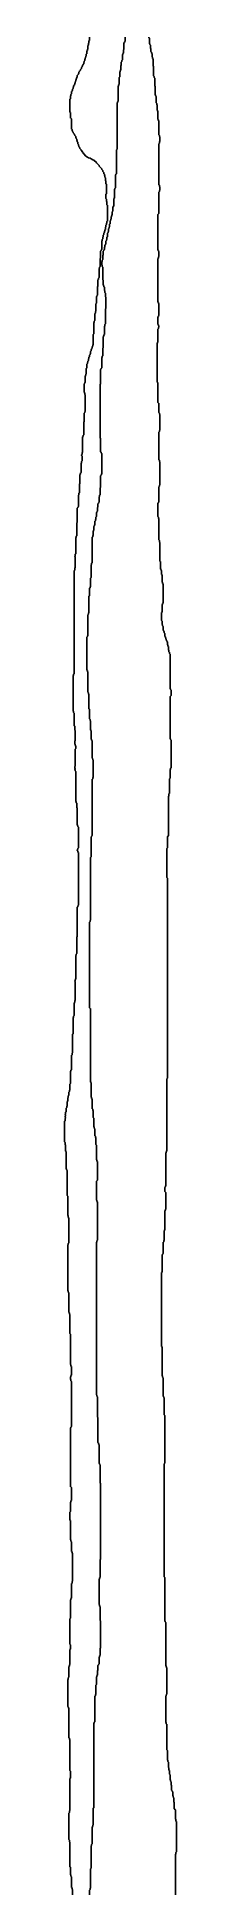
# Model space of a CAD drawing. Header units: metres. Extents: x -101 to 110, y 1 to 3500.
import ezdxf

# ---------------------------------------------------------------- set-up
doc = ezdxf.new("R2010")
doc.units = ezdxf.units.M
for name, color, linetype in [('Curve_Exist', 63, 'Continuous'), ('CuttingCurve_A', 10, 'Continuous'), ('CuttingCurve_B', 30, 'Continuous')]:
    doc.layers.add(name, color=color, linetype=linetype)

msp = doc.modelspace()

# ---------------------------------------------------------------- linework, layer by layer
at = {"layer": 'Curve_Exist'}
for points in [[(-54, 3499.8), (-54, 3493.8), (-55, 3492.8), (-55, 3488.8), (-56, 3487.8), (-56, 3484.8), (-57, 3483.8), (-57, 3477.8), (-58, 3476.8), (-58, 3474.8), (-59, 3473.8), (-59, 3468.8), (-60, 3467.8), (-60, 3464.8), (-61, 3463.8), (-61, 3461.8), (-62, 3460.8), (-62, 3458.8), (-63, 3457.8), (-63, 3455.8), (-64, 3454.8), (-64, 3452.8), (-65, 3451.8), (-65, 3449.8), (-66, 3448.8), (-66, 3447.8), (-67, 3446.8), (-67, 3445.8), (-68, 3444.8), (-68, 3443.8), (-69, 3442.8), (-69, 3440.8), (-71, 3438.8), (-71, 3437.8), (-73, 3435.8), (-73, 3434.8), (-74, 3433.8), (-74, 3431.8), (-75, 3430.8), (-75, 3429.8), (-77, 3427.8), (-77, 3424.8), (-78, 3423.8), (-78, 3422.8), (-79, 3421.8), (-79, 3419.8), (-80, 3418.8), (-80, 3416.8), (-81, 3415.8), (-81, 3413.8), (-82, 3412.8), (-82, 3410.8), (-83, 3409.8), (-83, 3408.8), (-84, 3407.8), (-84, 3405.8), (-85, 3404.8), (-85, 3402.8), (-86, 3401.8), (-86, 3399.8), (-87, 3398.8), (-87, 3397.8), (-88, 3396.8), (-88, 3392.8), (-89, 3391.8), (-89, 3389.8), (-90, 3388.8), (-90, 3383.8), (-91, 3382.8), (-91, 3358.8), (-90, 3357.8), (-90, 3347.8), (-88, 3345.8), (-88, 3326.8), (-87, 3325.8), (-87, 3323.8), (-86, 3322.8), (-86, 3321.8), (-85, 3320.8), (-85, 3319.8), (-83, 3317.8), (-83, 3316.8), (-82, 3315.8), (-82, 3314.8), (-80, 3312.8), (-80, 3310.8), (-79, 3309.8), (-79, 3308.8), (-78, 3307.8), (-78, 3305.8), (-77, 3304.8), (-77, 3302.8), (-76, 3301.8), (-76, 3298.8), (-75, 3297.8), (-75, 3295.8), (-74, 3294.8), (-74, 3293.8), (-73, 3292.8), (-73, 3291.8), (-72, 3290.8), (-72, 3289.8), (-70, 3287.8), (-70, 3286.8), (-67, 3283.8), (-67, 3282.8), (-65, 3280.8), (-65, 3279.8), (-61, 3275.8), (-58, 3273.8), (-56, 3272.8), (-53, 3271.8), (-51, 3270.8), (-48, 3268.8), (-46, 3267.8), (-41, 3263.8), (-41, 3262.8), (-36, 3257.8), (-36, 3256.8), (-31, 3251.8), (-31, 3250.8), (-29, 3248.8), (-29, 3246.8), (-27, 3244.8), (-27, 3242.8), (-26, 3241.8), (-26, 3239.8), (-25, 3238.8), (-25, 3235.8), (-24, 3234.8), (-24, 3229.8), (-23, 3228.8), (-23, 3223.8), (-22, 3222.8), (-22, 3204.8), (-23, 3203.8), (-23, 3195.8), (-22, 3194.8), (-22, 3190.8), (-21, 3189.8), (-21, 3183.8), (-20, 3182.8), (-20, 3153.8), (-21, 3152.8), (-21, 3149.8), (-22, 3148.8), (-22, 3146.8), (-23, 3145.8), (-23, 3142.8), (-24, 3141.8), (-24, 3137.8), (-25, 3136.8), (-25, 3134.8), (-26, 3133.8), (-26, 3131.8), (-27, 3130.8), (-27, 3127.8), (-28, 3126.8), (-28, 3123.8), (-29, 3122.8), (-29, 3119.8), (-30, 3118.8), (-30, 3116.8), (-31, 3115.8), (-31, 3099.8), (-32, 3098.8), (-32, 3097.8), (-33, 3096.8), (-33, 3083.8), (-34, 3082.8), (-34, 3067.8), (-35, 3066.8), (-35, 3064.8), (-36, 3063.8), (-36, 3046.8), (-37, 3045.8), (-37, 3043.8), (-38, 3042.8), (-38, 3030.8), (-39, 3029.8), (-39, 3013.8), (-40, 3012.8), (-40, 3011.8), (-41, 3010.8), (-41, 2998.8), (-42, 2997.8), (-42, 2983.8), (-43, 2982.8), (-43, 2979.8), (-44, 2978.8), (-44, 2965.8), (-45, 2964.8), (-45, 2962.8), (-46, 2961.8), (-46, 2940.8), (-47, 2939.8), (-47, 2920.8), (-48, 2919.8), (-48, 2917.8), (-49, 2916.8), (-49, 2913.8), (-50, 2912.8), (-50, 2911.8), (-51, 2910.8), (-51, 2908.8), (-52, 2907.8), (-52, 2903.8), (-53, 2902.8), (-53, 2901.8), (-54, 2900.8), (-54, 2897.8), (-55, 2896.8), (-55, 2894.8), (-56, 2893.8), (-56, 2890.8), (-57, 2889.8), (-57, 2887.8), (-58, 2886.8), (-58, 2884.8), (-59, 2883.8), (-59, 2876.8), (-60, 2875.8), (-60, 2865.8), (-61, 2864.8), (-61, 2862.8), (-62, 2861.8), (-62, 2849.8), (-63, 2848.8), (-63, 2847.8), (-64, 2846.8), (-64, 2830.8), (-63, 2829.8), (-63, 2826.8), (-62, 2825.8), (-62, 2794.8), (-63, 2793.8), (-63, 2792.8), (-64, 2791.8), (-64, 2775.8), (-65, 2774.8), (-65, 2750.8), (-66, 2749.8), (-66, 2747.8), (-67, 2746.8), (-67, 2717.8), (-68, 2716.8), (-68, 2713.8), (-69, 2712.8), (-69, 2711.8), (-68, 2710.8), (-68, 2701.8), (-69, 2700.8), (-69, 2697.8), (-70, 2696.8), (-70, 2679.8), (-71, 2678.8), (-71, 2676.8), (-72, 2675.8), (-72, 2658.8), (-73, 2657.8), (-73, 2641.8), (-74, 2640.8), (-74, 2637.8), (-75, 2636.8), (-75, 2615.8), (-76, 2614.8), (-76, 2613.8), (-77, 2612.8), (-77, 2585.8), (-78, 2584.8), (-78, 2560.8), (-79, 2559.8), (-79, 2557.8), (-80, 2556.8), (-80, 2526.8), (-81, 2525.8), (-81, 2522.8), (-82, 2521.8), (-81, 2520.8), (-81, 2500.8), (-82, 2499.8), (-82, 2495.8), (-83, 2494.8), (-83, 2300.8), (-84, 2299.8), (-84, 2297.8), (-85, 2296.8), (-85, 2230.8), (-84, 2229.8), (-84, 2227.8), (-83, 2226.8), (-83, 2202.8), (-82, 2201.8), (-82, 2194.8), (-81, 2193.8), (-81, 2174.8), (-82, 2173.8), (-82, 2168.8), (-81, 2167.8), (-81, 2165.8), (-80, 2164.8), (-80, 2159.8), (-81, 2158.8), (-81, 2126.8), (-82, 2125.8), (-82, 2122.8), (-81, 2121.8), (-82, 2120.8), (-81, 2119.8), (-81, 2117.8), (-80, 2116.8), (-80, 2060.8), (-79, 2059.8), (-79, 2057.8), (-78, 2056.8), (-78, 2048.8), (-77, 2047.8), (-77, 2015.8), (-76, 2014.8), (-76, 2012.8), (-75, 2011.8), (-75, 1972.8), (-76, 1971.8), (-76, 1969.8), (-77, 1968.8), (-77, 1967.8), (-76, 1966.8), (-76, 1964.8), (-75, 1963.8), (-75, 1864.8), (-76, 1863.8), (-76, 1861.8), (-77, 1860.8), (-77, 1805.8), (-78, 1804.8), (-78, 1773.8), (-79, 1772.8), (-79, 1770.8), (-80, 1769.8), (-80, 1725.8), (-81, 1724.8), (-81, 1722.8), (-82, 1721.8), (-81, 1720.8), (-81, 1685.8), (-82, 1684.8), (-82, 1681.8), (-83, 1680.8), (-83, 1656.8), (-84, 1655.8), (-84, 1653.8), (-85, 1652.8), (-85, 1622.8), (-86, 1621.8), (-86, 1586.8), (-87, 1585.8), (-87, 1582.8), (-88, 1581.8), (-88, 1554.8), (-89, 1553.8), (-89, 1552.8), (-90, 1551.8), (-90, 1528.8), (-91, 1527.8), (-91, 1516.8), (-92, 1515.8), (-92, 1513.8), (-93, 1512.8), (-93, 1506.8), (-94, 1505.8), (-94, 1502.8), (-95, 1501.8), (-95, 1495.8), (-96, 1494.8), (-96, 1486.8), (-97, 1485.8), (-97, 1483.8), (-98, 1482.8), (-98, 1475.8), (-99, 1474.8), (-99, 1471.8), (-100, 1470.8), (-99, 1469.8), (-99, 1467.8), (-100, 1466.8), (-100, 1465.8), (-99, 1464.8), (-99, 1463.8), (-100, 1462.8), (-100, 1458.8), (-101, 1457.8), (-101, 1418.8), (-100, 1417.8), (-100, 1413.8), (-99, 1412.8), (-99, 1401.8), (-98, 1400.8), (-98, 1367.8), (-97, 1366.8), (-97, 1365.8), (-96, 1364.8), (-96, 1317.8), (-95, 1316.8), (-95, 1280.8), (-94, 1279.8), (-94, 1276.8), (-93, 1275.8), (-93, 1228.8), (-94, 1227.8), (-94, 1225.8), (-95, 1224.8), (-95, 1138.8), (-94, 1137.8), (-94, 1135.8), (-93, 1134.8), (-93, 1097.8), (-92, 1096.8), (-92, 1094.8), (-91, 1093.8), (-91, 1057.8), (-90, 1056.8), (-90, 999.8), (-89, 998.8), (-89, 996.8), (-88, 995.8), (-88, 979.8), (-89, 978.8), (-89, 976.8), (-90, 975.8), (-90, 971.8), (-89, 970.8), (-89, 968.8), (-88, 967.8), (-88, 882.8), (-89, 881.8), (-89, 880.8), (-90, 879.8), (-90, 769.8), (-88, 767.8), (-88, 743.8), (-89, 742.8), (-89, 740.8), (-90, 739.8), (-90, 722.8), (-91, 721.8), (-91, 706.8), (-90, 705.8), (-90, 669.8), (-89, 668.8), (-89, 666.8), (-88, 665.8), (-88, 647.8), (-87, 646.8), (-87, 644.8), (-86, 643.8), (-86, 591.8), (-87, 590.8), (-87, 587.8), (-88, 586.8), (-88, 559.8), (-89, 558.8), (-89, 556.8), (-90, 555.8), (-90, 521.8), (-91, 520.8), (-91, 472.8), (-90, 471.8), (-90, 463.8), (-91, 462.8), (-91, 434.8), (-92, 433.8), (-92, 431.8), (-93, 430.8), (-93, 410.8), (-94, 409.8), (-94, 406.8), (-95, 405.8), (-95, 355.8), (-94, 354.8), (-94, 353.8), (-93, 352.8), (-93, 296.8), (-92, 295.8), (-92, 293.8), (-91, 292.8), (-91, 234.8), (-90, 233.8), (-90, 220.8), (-91, 219.8), (-91, 159.8), (-92, 158.8), (-92, 155.8), (-93, 154.8), (-93, 104.8), (-92, 103.8), (-92, 100.8), (-91, 99.8), (-91, 53.8), (-90, 52.8), (-90, 38.8), (-89, 37.8), (-89, 35.8), (-88, 34.8), (-88, 14.8), (-87, 13.8), (-87, 11.8), (-86, 10.8), (-86, 0.8)], [(58, 3499.8), (58, 3498.8), (59, 3497.8), (59, 3487.8), (60, 3486.8), (60, 3485.8), (61, 3484.8), (61, 3478.8), (62, 3477.8), (62, 3472.8), (63, 3471.8), (63, 3469.8), (64, 3468.8), (64, 3462.8), (65, 3461.8), (65, 3459.8), (66, 3458.8), (66, 3445.8), (67, 3444.8), (67, 3426.8), (68, 3425.8), (68, 3423.8), (69, 3422.8), (69, 3407.8), (70, 3406.8), (70, 3390.8), (71, 3389.8), (71, 3388.8), (72, 3387.8), (72, 3375.8), (73, 3374.8), (73, 3372.8), (74, 3371.8), (74, 3361.8), (75, 3360.8), (75, 3344.8), (76, 3343.8), (76, 3342.8), (77, 3341.8), (77, 3315.8), (78, 3314.8), (78, 3312.8), (79, 3311.8), (79, 3303.8), (78, 3302.8), (78, 3299.8), (77, 3298.8), (77, 3221.8), (78, 3220.8), (78, 3218.8), (79, 3217.8), (79, 3211.8), (78, 3210.8), (78, 3208.8), (77, 3207.8), (77, 3167.8), (75, 3165.8), (75, 3098.8), (76, 3097.8), (76, 3096.8), (77, 3095.8), (77, 3086.8), (76, 3085.8), (76, 3083.8), (75, 3082.8), (75, 3000.8), (76, 2999.8), (76, 2998.8), (77, 2997.8), (77, 2975.8), (76, 2974.8), (76, 2973.8), (75, 2972.8), (75, 2958.8), (76, 2957.8), (76, 2956.8), (77, 2955.8), (77, 2953.8), (76, 2952.8), (76, 2950.8), (75, 2949.8), (75, 2924.8), (74, 2923.8), (74, 2849.8), (75, 2848.8), (75, 2811.8), (77, 2809.8), (77, 2792.8), (78, 2791.8), (78, 2789.8), (79, 2788.8), (79, 2759.8), (78, 2758.8), (78, 2756.8), (77, 2755.8), (77, 2703.8), (78, 2702.8), (78, 2700.8), (79, 2699.8), (79, 2656.8), (78, 2655.8), (78, 2653.8), (77, 2652.8), (77, 2624.8), (76, 2623.8), (76, 2622.8), (75, 2621.8), (75, 2596.8), (76, 2595.8), (76, 2593.8), (77, 2592.8), (77, 2552.8), (78, 2551.8), (78, 2548.8), (79, 2547.8), (79, 2512.8), (80, 2511.8), (80, 2497.8), (81, 2496.8), (81, 2495.8), (82, 2494.8), (82, 2487.8), (83, 2486.8), (83, 2473.8), (84, 2472.8), (84, 2470.8), (85, 2469.8), (85, 2433.8), (84, 2432.8), (84, 2431.8), (83, 2430.8), (83, 2416.8), (82, 2415.8), (82, 2400.8), (83, 2399.8), (83, 2393.8), (84, 2392.8), (84, 2390.8), (85, 2389.8), (85, 2382.8), (86, 2381.8), (86, 2380.8), (87, 2379.8), (87, 2377.8), (88, 2376.8), (88, 2371.8), (89, 2370.8), (89, 2369.8), (90, 2368.8), (90, 2366.8), (91, 2365.8), (91, 2363.8), (92, 2362.8), (92, 2361.8), (93, 2360.8), (93, 2355.8), (94, 2354.8), (94, 2352.8), (95, 2351.8), (95, 2345.8), (96, 2344.8), (96, 2341.8), (97, 2340.8), (97, 2338.8), (98, 2337.8), (98, 2272.8), (99, 2271.8), (99, 2270.8), (100, 2269.8), (100, 2259.8), (98, 2257.8), (98, 2178.8), (99, 2177.8), (99, 2176.8), (100, 2175.8), (100, 2123.8), (99, 2122.8), (99, 2120.8), (98, 2119.8), (98, 2103.8), (97, 2102.8), (97, 2075.8), (96, 2074.8), (96, 2070.8), (95, 2069.8), (95, 1995.8), (93, 1993.8), (93, 1972.8), (92, 1971.8), (92, 1916.8), (93, 1915.8), (93, 1538.8), (92, 1537.8), (92, 1401.8), (91, 1400.8), (91, 1398.8), (90, 1397.8), (90, 1335.8), (89, 1334.8), (89, 1333.8), (88, 1332.8), (88, 1325.8), (90, 1323.8), (90, 1291.8), (89, 1290.8), (89, 1289.8), (88, 1288.8), (88, 1252.8), (87, 1251.8), (87, 1233.8), (86, 1232.8), (86, 1230.8), (85, 1229.8), (85, 1208.8), (84, 1207.8), (84, 1206.8), (83, 1205.8), (83, 1173.8), (82, 1172.8), (82, 1033.8), (83, 1032.8), (83, 978.8), (84, 977.8), (84, 975.8), (85, 974.8), (85, 939.8), (86, 938.8), (86, 937.8), (87, 936.8), (87, 904.8), (88, 903.8), (88, 813.8), (87, 812.8), (87, 599.8), (88, 598.8), (88, 516.8), (89, 515.8), (89, 514.8), (90, 513.8), (90, 432.8), (91, 431.8), (91, 429.8), (92, 428.8), (92, 378.8), (91, 377.8), (91, 375.8), (90, 374.8), (90, 325.8), (91, 324.8), (91, 322.8), (92, 321.8), (92, 273.8), (93, 272.8), (93, 254.8), (94, 253.8), (94, 251.8), (95, 250.8), (95, 240.8), (96, 239.8), (96, 235.8), (97, 234.8), (97, 227.8), (98, 226.8), (98, 217.8), (99, 216.8), (99, 214.8), (100, 213.8), (100, 207.8), (101, 206.8), (101, 197.8), (102, 196.8), (102, 195.8), (103, 194.8), (103, 187.8), (104, 186.8), (104, 184.8), (105, 183.8), (105, 175.8), (106, 174.8), (106, 162.8), (108, 160.8), (108, 143.8), (109, 142.8), (109, 139.8), (110, 138.8), (110, 81.8), (109, 80.8), (109, 77.8), (108, 76.8), (108, 0.8)]]:
    msp.add_lwpolyline(points, dxfattribs=at)
at = {"layer": 'CuttingCurve_A'}
msp.add_lwpolyline([(58, 3499.8), (58, 3498.8), (59, 3497.8), (59, 3487.8), (60, 3486.8), (60, 3485.8), (61, 3484.8), (61, 3478.8), (62, 3477.8), (62, 3472.8), (63, 3471.8), (63, 3469.8), (64, 3468.8), (64, 3462.8), (65, 3461.8), (65, 3459.8), (66, 3458.8), (66, 3445.8), (67, 3444.8), (67, 3426.8), (68, 3425.8), (68, 3423.8), (69, 3422.8), (69, 3407.8), (70, 3406.8), (70, 3390.8), (71, 3389.8), (71, 3388.8), (72, 3387.8), (72, 3375.8), (73, 3374.8), (73, 3372.8), (74, 3371.8), (74, 3361.8), (75, 3360.8), (75, 3344.8), (76, 3343.8), (76, 3342.8), (77, 3341.8), (77, 3315.8), (78, 3314.8), (78, 3312.8), (79, 3311.8), (79, 3303.8), (78, 3302.8), (78, 3299.8), (77, 3298.8), (77, 3221.8), (78, 3220.8), (78, 3218.8), (79, 3217.8), (79, 3211.8), (78, 3210.8), (78, 3208.8), (77, 3207.8), (77, 3167.8), (75, 3165.8), (75, 3098.8), (76, 3097.8), (76, 3096.8), (77, 3095.8), (77, 3086.8), (76, 3085.8), (76, 3083.8), (75, 3082.8), (75, 3000.8), (76, 2999.8), (76, 2998.8), (77, 2997.8), (77, 2975.8), (76, 2974.8), (76, 2973.8), (75, 2972.8), (75, 2958.8), (76, 2957.8), (76, 2956.8), (77, 2955.8), (77, 2953.8), (76, 2952.8), (76, 2950.8), (75, 2949.8), (75, 2924.8), (74, 2923.8), (74, 2849.8), (75, 2848.8), (75, 2811.8), (77, 2809.8), (77, 2792.8), (78, 2791.8), (78, 2789.8), (79, 2788.8), (79, 2759.8), (78, 2758.8), (78, 2756.8), (77, 2755.8), (77, 2703.8), (78, 2702.8), (78, 2700.8), (79, 2699.8), (79, 2656.8), (78, 2655.8), (78, 2653.8), (77, 2652.8), (77, 2624.8), (76, 2623.8), (76, 2622.8), (75, 2621.8), (75, 2596.8), (76, 2595.8), (76, 2593.8), (77, 2592.8), (77, 2552.8), (78, 2551.8), (78, 2548.8), (79, 2547.8), (79, 2512.8), (80, 2511.8), (80, 2497.8), (81, 2496.8), (81, 2495.8), (82, 2494.8), (82, 2487.8), (83, 2486.8), (83, 2473.8), (84, 2472.8), (84, 2470.8), (85, 2469.8), (85, 2433.8), (84, 2432.8), (84, 2431.8), (83, 2430.8), (83, 2416.8), (82, 2415.8), (82, 2400.8), (83, 2399.8), (83, 2393.8), (84, 2392.8), (84, 2390.8), (85, 2389.8), (85, 2382.8), (86, 2381.8), (86, 2380.8), (87, 2379.8), (87, 2377.8), (88, 2376.8), (88, 2371.8), (89, 2370.8), (89, 2369.8), (90, 2368.8), (90, 2366.8), (91, 2365.8), (91, 2363.8), (92, 2362.8), (92, 2361.8), (93, 2360.8), (93, 2355.8), (94, 2354.8), (94, 2352.8), (95, 2351.8), (95, 2345.8), (96, 2344.8), (96, 2341.8), (97, 2340.8), (97, 2338.8), (98, 2337.8), (98, 2272.8), (99, 2271.8), (99, 2270.8), (100, 2269.8), (100, 2259.8), (98, 2257.8), (98, 2178.8), (99, 2177.8), (99, 2176.8), (100, 2175.8), (100, 2123.8), (99, 2122.8), (99, 2120.8), (98, 2119.8), (98, 2103.8), (97, 2102.8), (97, 2075.8), (96, 2074.8), (96, 2070.8), (95, 2069.8), (95, 1995.8), (93, 1993.8), (93, 1972.8), (92, 1971.8), (92, 1916.8), (93, 1915.8), (93, 1538.8), (92, 1537.8), (92, 1401.8), (91, 1400.8), (91, 1398.8), (90, 1397.8), (90, 1335.8), (89, 1334.8), (89, 1333.8), (88, 1332.8), (88, 1325.8), (90, 1323.8), (90, 1291.8), (89, 1290.8), (89, 1289.8), (88, 1288.8), (88, 1252.8), (87, 1251.8), (87, 1233.8), (86, 1232.8), (86, 1230.8), (85, 1229.8), (85, 1208.8), (84, 1207.8), (84, 1206.8), (83, 1205.8), (83, 1173.8), (82, 1172.8), (82, 1033.8), (83, 1032.8), (83, 978.8), (84, 977.8), (84, 975.8), (85, 974.8), (85, 939.8), (86, 938.8), (86, 937.8), (87, 936.8), (87, 904.8), (88, 903.8), (88, 813.8), (87, 812.8), (87, 599.8), (88, 598.8), (88, 516.8), (89, 515.8), (89, 514.8), (90, 513.8), (90, 432.8), (91, 431.8), (91, 429.8), (92, 428.8), (92, 378.8), (91, 377.8), (91, 375.8), (90, 374.8), (90, 325.8), (91, 324.8), (91, 322.8), (92, 321.8), (92, 273.8), (93, 272.8), (93, 254.8), (94, 253.8), (94, 251.8), (95, 250.8), (95, 240.8), (96, 239.8), (96, 235.8), (97, 234.8), (97, 227.8), (98, 226.8), (98, 217.8), (99, 216.8), (99, 214.8), (100, 213.8), (100, 207.8), (101, 206.8), (101, 197.8), (102, 196.8), (102, 195.8), (103, 194.8), (103, 187.8), (104, 186.8), (104, 184.8), (105, 183.8), (105, 175.8), (106, 174.8), (106, 162.8), (108, 160.8), (108, 143.8), (109, 142.8), (109, 139.8), (110, 138.8), (110, 81.8), (109, 80.8), (109, 77.8), (108, 76.8), (108, 0.8)], dxfattribs=at)
at = {"layer": 'CuttingCurve_B'}
msp.add_lwpolyline([(13, 3499.8), (13, 3491.8), (12, 3490.8), (12, 3489.8), (11, 3488.8), (11, 3476.8), (10, 3475.8), (10, 3469.8), (9, 3468.8), (9, 3467.8), (8, 3466.8), (8, 3456.8), (7, 3455.8), (7, 3453.8), (6, 3452.8), (6, 3446.8), (5, 3445.8), (5, 3437.8), (4, 3436.8), (4, 3434.8), (3, 3433.8), (3, 3424.8), (2, 3423.8), (2, 3410.8), (1, 3409.8), (1, 3407.8), (0, 3406.8), (0, 3378.8), (-1, 3377.8), (-1, 3376.8), (-2, 3375.8), (-2, 3288.8), (-3, 3287.8), (-3, 3242.8), (-4, 3241.8), (-4, 3240.8), (-5, 3239.8), (-5, 3215.8), (-6, 3214.8), (-6, 3213.8), (-7, 3212.8), (-7, 3196.8), (-8, 3195.8), (-8, 3181.8), (-10, 3179.8), (-10, 3171.8), (-11, 3170.8), (-11, 3165.8), (-12, 3164.8), (-12, 3162.8), (-13, 3161.8), (-13, 3157.8), (-14, 3156.8), (-14, 3154.8), (-15, 3153.8), (-15, 3148.8), (-16, 3147.8), (-16, 3142.8), (-17, 3141.8), (-17, 3139.8), (-18, 3138.8), (-18, 3133.8), (-19, 3132.8), (-19, 3131.8), (-20, 3130.8), (-20, 3123.8), (-21, 3122.8), (-21, 3118.8), (-22, 3117.8), (-22, 3116.8), (-23, 3115.8), (-23, 3110.8), (-24, 3109.8), (-24, 3108.8), (-25, 3107.8), (-25, 3104.8), (-26, 3103.8), (-26, 3099.8), (-27, 3098.8), (-27, 3097.8), (-28, 3096.8), (-28, 3089.8), (-29, 3088.8), (-29, 3080.8), (-30, 3079.8), (-30, 3077.8), (-31, 3076.8), (-31, 3070.8), (-30, 3069.8), (-30, 3067.8), (-29, 3066.8), (-29, 3042.8), (-28, 3041.8), (-28, 3032.8), (-27, 3031.8), (-27, 3029.8), (-26, 3028.8), (-26, 3022.8), (-25, 3021.8), (-25, 3018.8), (-24, 3017.8), (-24, 3010.8), (-23, 3009.8), (-23, 2988.8), (-24, 2987.8), (-24, 2959.8), (-25, 2958.8), (-25, 2955.8), (-26, 2954.8), (-26, 2939.8), (-27, 2938.8), (-27, 2936.8), (-28, 2935.8), (-28, 2914.8), (-29, 2913.8), (-29, 2899.8), (-30, 2898.8), (-30, 2896.8), (-31, 2895.8), (-31, 2876.8), (-32, 2875.8), (-32, 2874.8), (-33, 2873.8), (-33, 2846.8), (-34, 2845.8), (-34, 2744.8), (-33, 2743.8), (-33, 2718.8), (-32, 2717.8), (-32, 2716.8), (-31, 2715.8), (-31, 2676.8), (-32, 2675.8), (-32, 2674.8), (-33, 2673.8), (-33, 2651.8), (-34, 2650.8), (-34, 2637.8), (-35, 2636.8), (-35, 2634.8), (-36, 2633.8), (-36, 2623.8), (-37, 2622.8), (-37, 2621.8), (-38, 2620.8), (-38, 2614.8), (-39, 2613.8), (-39, 2606.8), (-40, 2605.8), (-40, 2604.8), (-41, 2603.8), (-41, 2596.8), (-42, 2595.8), (-42, 2591.8), (-43, 2590.8), (-43, 2588.8), (-44, 2587.8), (-44, 2580.8), (-45, 2579.8), (-45, 2578.8), (-46, 2577.8), (-46, 2570.8), (-47, 2569.8), (-47, 2561.8), (-48, 2560.8), (-48, 2558.8), (-49, 2557.8), (-49, 2509.8), (-50, 2508.8), (-50, 2506.8), (-51, 2505.8), (-51, 2481.8), (-52, 2480.8), (-52, 2464.8), (-53, 2463.8), (-53, 2462.8), (-54, 2461.8), (-54, 2447.8), (-55, 2446.8), (-55, 2415.8), (-56, 2414.8), (-56, 2412.8), (-57, 2411.8), (-57, 2372.8), (-58, 2371.8), (-58, 2370.8), (-59, 2369.8), (-59, 2307.8), (-58, 2306.8), (-58, 2304.8), (-57, 2303.8), (-57, 2265.8), (-56, 2264.8), (-56, 2262.8), (-55, 2261.8), (-55, 2234.8), (-54, 2233.8), (-54, 2215.8), (-53, 2214.8), (-53, 2212.8), (-52, 2211.8), (-52, 2194.8), (-51, 2193.8), (-51, 2177.8), (-50, 2176.8), (-50, 2175.8), (-49, 2174.8), (-49, 2141.8), (-48, 2140.8), (-48, 2138.8), (-47, 2137.8), (-47, 2105.8), (-48, 2104.8), (-48, 2102.8), (-49, 2101.8), (-49, 1995.8), (-50, 1994.8), (-50, 1993.8), (-51, 1992.8), (-51, 1955.8), (-52, 1954.8), (-52, 1836.8), (-53, 1835.8), (-53, 1833.8), (-54, 1832.8), (-54, 1671.8), (-52, 1669.8), (-52, 1531.8), (-51, 1530.8), (-51, 1503.8), (-50, 1502.8), (-50, 1500.8), (-49, 1499.8), (-49, 1481.8), (-48, 1480.8), (-48, 1478.8), (-47, 1477.8), (-47, 1464.8), (-46, 1463.8), (-46, 1447.8), (-45, 1446.8), (-45, 1444.8), (-44, 1443.8), (-44, 1430.8), (-43, 1429.8), (-43, 1427.8), (-42, 1426.8), (-42, 1413.8), (-41, 1412.8), (-41, 1385.8), (-40, 1384.8), (-40, 1382.8), (-39, 1381.8), (-39, 1346.8), (-41, 1344.8), (-41, 1309.8), (-40, 1308.8), (-40, 1306.8), (-39, 1305.8), (-39, 1233.8), (-40, 1232.8), (-40, 1230.8), (-41, 1229.8), (-41, 942.8), (-40, 941.8), (-40, 939.8), (-39, 938.8), (-39, 900.8), (-38, 899.8), (-38, 852.8), (-37, 851.8), (-37, 849.8), (-36, 848.8), (-36, 813.8), (-35, 812.8), (-35, 811.8), (-34, 810.8), (-34, 776.8), (-33, 775.8), (-33, 632.8), (-34, 631.8), (-34, 598.8), (-35, 597.8), (-35, 595.8), (-36, 594.8), (-36, 547.8), (-35, 546.8), (-35, 544.8), (-34, 543.8), (-34, 517.8), (-33, 516.8), (-33, 465.8), (-34, 464.8), (-34, 451.8), (-35, 450.8), (-35, 448.8), (-36, 447.8), (-36, 435.8), (-37, 434.8), (-37, 433.8), (-38, 432.8), (-38, 423.8), (-39, 422.8), (-39, 414.8), (-40, 413.8), (-40, 411.8), (-41, 410.8), (-41, 396.8), (-42, 395.8), (-42, 378.8), (-43, 377.8), (-43, 375.8), (-44, 374.8), (-44, 326.8), (-45, 325.8), (-45, 324.8), (-46, 323.8), (-46, 164.8), (-47, 163.8), (-47, 132.8), (-48, 131.8), (-48, 129.8), (-49, 128.8), (-49, 96.8), (-50, 95.8), (-50, 93.8), (-51, 92.8), (-51, 50.8), (-52, 49.8), (-52, 13.8), (-53, 12.8), (-53, 10.8), (-54, 9.8), (-54, 0.8)], dxfattribs=at)

doc.saveas('drawing.dxf')
